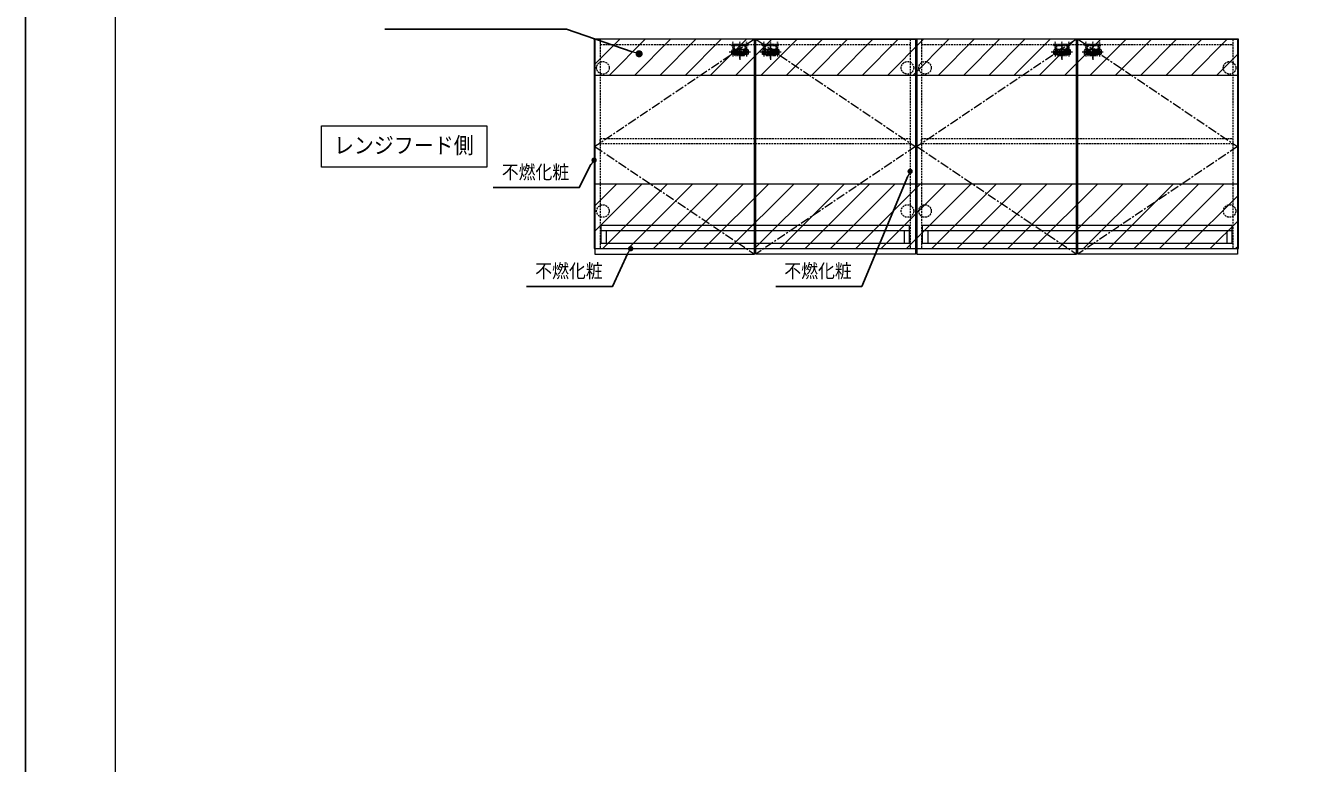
# Model space of a CAD drawing. Units: millimetres, scale not verified. Extents: x -6948 to 6948, y -3754 to 3754.
# Drawn here: x -6864 to -3281, y -1694 to 367 of the extents above; entities that cross this region are included whole.
import ezdxf
from ezdxf.enums import TextEntityAlignment as Align

# ---------------------------------------------------------------- set-up
doc = ezdxf.new("R2010")
doc.units = ezdxf.units.MM
doc.header["$LTSCALE"] = 20
for name, pattern in [('USER1', [0.375, 0.25, -0.125]), ('USER2', [2, 1.25, -0.25, 0.25, -0.25]), ('USER3', [0.26, 0.01, -0.25])]:
    doc.linetypes.add(name, pattern=pattern)
for name, color, linetype, lineweight in [('0-1_細線ﾚｲﾔｰ', 91, 'Continuous', 9), ('0-2_1', 30, 'Continuous', 13), ('0-3_0', 30, 'Continuous', 13), ('0-4_本体', 6, 'USER1', 25), ('0-5_寸法ﾚｲﾔｰ', 30, 'Continuous', 13), ('0-6_DEFPOINTS', 7, 'Continuous', 25), ('0-8_図面枠', 3, 'USER3', 15)]:
    doc.layers.add(name, color=color, linetype=linetype, lineweight=lineweight)
doc.styles.add('ＭＳ ゴシック', font='')
doc.styles.get('ＭＳ ゴシック').set_extended_font_data('MS Gothic')

# ---------------------------------------------------------------- blocks, each defined once
blk = doc.blocks.new('A$C6C503A1C')
at = {"layer": '0-2_1', "color": 1, "linetype": 'USER2'}
for p, q in [((593.1, 857.4), (593.1, 0)), ((0, 428.7), (1186.2, 428.7)), ((213.1, 674.8), (213.1, 182.6)), ((973.1, 674.8), (973.1, 182.6))]:
    blk.add_line(p, q, dxfattribs=at)
at = {"layer": '0-2_1', "color": 1, "linetype": 'USER1'}
for p, q in [((123.1, 528.7), (123.1, 328.7)), ((163.1, 568.7), (1023.1, 568.7)), ((163.1, 288.7), (1023.1, 288.7)), ((333.1, 568.7), (333.1, 288.7)), ((413.1, 568.7), (413.1, 288.7)), ((413.1, 358.7), (773.1, 358.7)), ((773.1, 568.7), (773.1, 288.7)), ((853.1, 568.7), (853.1, 288.7)), ((1063.1, 528.7), (1063.1, 328.7))]:
    blk.add_line(p, q, dxfattribs=at)
at = {"layer": '0-2_1', "color": 1}
for p, q in [((176.1, 398.7), (176.1, 458.7)), ((250.1, 458.7), (250.1, 398.7)), ((936.1, 458.7), (936.1, 398.7)), ((1010.1, 398.7), (1010.1, 458.7))]:
    blk.add_line(p, q, dxfattribs=at)
at = {"layer": '0-2_1', "color": 1, "linetype": 'USER1'}
for centre, start, end in [((163.1, 528.7), 90, 180), ((163.1, 328.7), 180, 270), ((1023.1, 528.7), 0, 90), ((1023.1, 328.7), 270, 0)]:
    blk.add_arc(centre, 40, start, end, dxfattribs=at)
at = {"layer": '0-2_1', "color": 1}
for centre, start, end in [((213.1, 458.7), 0, 180), ((213.1, 398.7), 180, 0), ((973.1, 458.7), 0, 180), ((973.1, 398.7), 180, 0)]:
    blk.add_arc(centre, 37, start, end, dxfattribs=at)
blk = doc.blocks.new('A$C3CB362AA')
at = {"layer": '0-4_本体', "linetype": 'USER2'}
for p, q in [((420, 4584), (420, 2900)), ((2320, 4584), (2320, 0)), ((4220, 4584), (4220, 2900))]:
    blk.add_line(p, q, dxfattribs=at)
at = {"layer": '0-4_本体'}
for p, q in [((770, 3857), (770, 1037)), ((3870, 3857), (3870, 1037)), ((770, 1637), (3870, 1637)), ((970, 837), (3670, 837)), ((1820, 2687), (2820, 2687)), ((1820, 2687), (1820, 837)), ((1820, 1887), (2820, 1887)), ((2820, 2687), (2820, 837))]:
    blk.add_line(p, q, dxfattribs=at)
blk.add_lwpolyline([(0, 3857), (4640, 3857), (4640, 3557), (0, 3557)], close=True, dxfattribs=at)
for centre, start, end in [((970, 1037), 180, 270), ((3670, 1037), 270, 0)]:
    blk.add_arc(centre, 200, start, end, dxfattribs=at)
blk = doc.blocks.new('A$C0D9D3555')
at = {"layer": '0-2_1', "xscale": -1}
blk.add_blockref('A$C6C503A1C', (1186.2, 0), dxfattribs=at)
at = {"layer": '0-2_1', "xscale": 0.2, "yscale": 0.2}
blk.add_blockref('A$C3CB362AA', (129.1, 73.3), dxfattribs=at)
blk = doc.blocks.new('A$C5FB3959E')
at = {"layer": '0-1_細線ﾚｲﾔｰ', "linetype": 'USER1'}
for p, q in [((17240, 1000), (0, 1000)), ((0, 1000), (0, 0)), ((17240, 0), (17240, 1000)), ((17240, 700), (0, 700)), ((0, 0), (17240, 0)), ((300, 700), (300, 0)), ((16940, 700), (16940, 0))]:
    blk.add_line(p, q, dxfattribs=at)
blk = doc.blocks.new('A$C5FB395D7')
at = {"layer": '0-1_細線ﾚｲﾔｰ', "linetype": 'USER1'}
for p, q in [((17320, 1000), (0, 1000)), ((0, 1000), (0, 0)), ((17320, 0), (17320, 1000)), ((17320, 700), (0, 700)), ((0, 0), (17320, 0)), ((300, 700), (300, 0)), ((17020, 700), (17020, 0))]:
    blk.add_line(p, q, dxfattribs=at)
blk = doc.blocks.new('_DOT')
at = {"layer": '0-3_0'}
blk.add_line((-10, 0), (-20, 0), dxfattribs=at)
for points in [[(0, 0), (-10, 0), (-9.92, 1.25)], [(0, 0), (-9.92, -1.25), (-10, 0)], [(0, 0), (-9.92, 1.25), (-9.69, 2.49)], [(0, 0), (-9.69, -2.49), (-9.92, -1.25)], [(0, 0), (-9.69, 2.49), (-9.3, 3.68)], [(0, 0), (-9.3, -3.68), (-9.69, -2.49)], [(0, 0), (-9.3, 3.68), (-8.76, 4.82)], [(0, 0), (-8.76, -4.82), (-9.3, -3.68)], [(0, 0), (-8.76, 4.82), (-8.09, 5.88)], [(0, 0), (-8.09, -5.88), (-8.76, -4.82)], [(0, 0), (-8.09, 5.88), (-7.29, 6.85)], [(0, 0), (-7.29, -6.85), (-8.09, -5.88)], [(0, 0), (-7.29, 6.85), (-6.37, 7.71)], [(0, 0), (-6.37, -7.71), (-7.29, -6.85)], [(0, 0), (-6.37, 7.71), (-5.36, 8.44)], [(0, 0), (-5.36, -8.44), (-6.37, -7.71)], [(0, 0), (-5.36, 8.44), (-4.26, 9.05)], [(0, 0), (-4.26, -9.05), (-5.36, -8.44)], [(0, 0), (-4.26, 9.05), (-3.09, 9.51)], [(0, 0), (-3.09, -9.51), (-4.26, -9.05)], [(0, 0), (-3.09, 9.51), (-1.87, 9.82)], [(0, 0), (-1.87, -9.82), (-3.09, -9.51)], [(0, 0), (-1.87, 9.82), (-0.63, 9.98)], [(0, 0), (-0.63, -9.98), (-1.87, -9.82)], [(0, 0), (-0.63, 9.98), (0.63, 9.98)], [(0, 0), (0.63, -9.98), (-0.63, -9.98)], [(0, 0), (0.63, 9.98), (1.87, 9.82)], [(0, 0), (1.87, 9.82), (3.09, 9.51)], [(0, 0), (3.09, 9.51), (4.26, 9.05)], [(0, 0), (4.26, 9.05), (5.36, 8.44)], [(0, 0), (5.36, 8.44), (6.37, 7.71)], [(0, 0), (6.37, 7.71), (7.29, 6.85)], [(0, 0), (7.29, 6.85), (8.09, 5.88)], [(0, 0), (8.09, 5.88), (8.76, 4.82)], [(0, 0), (8.76, 4.82), (9.3, 3.68)], [(0, 0), (9.3, 3.68), (9.69, 2.49)], [(0, 0), (9.69, 2.49), (9.92, 1.25)], [(0, 0), (9.92, 1.25), (10, 0)], [(0, 0), (1.87, -9.82), (0.63, -9.98)], [(0, 0), (3.09, -9.51), (1.87, -9.82)], [(0, 0), (4.26, -9.05), (3.09, -9.51)], [(0, 0), (5.36, -8.44), (4.26, -9.05)], [(0, 0), (6.37, -7.71), (5.36, -8.44)], [(0, 0), (7.29, -6.85), (6.37, -7.71)], [(0, 0), (8.09, -5.88), (7.29, -6.85)], [(0, 0), (8.76, -4.82), (8.09, -5.88)], [(0, 0), (9.3, -3.68), (8.76, -4.82)], [(0, 0), (9.69, -2.49), (9.3, -3.68)], [(0, 0), (9.92, -1.25), (9.69, -2.49)], [(0, 0), (10, 0), (9.92, -1.25)]]:
    blk.add_solid(points, dxfattribs=at)
blk = doc.blocks.new('DOT_31')
at = {"layer": '0-2_1'}
blk.add_line((-10, 0), (-20, 0), dxfattribs=at)
for points in [[(0, 0), (-10, 0), (-9.92, 1.25)], [(0, 0), (-9.92, -1.25), (-10, 0)], [(0, 0), (-9.92, 1.25), (-9.69, 2.49)], [(0, 0), (-9.69, -2.49), (-9.92, -1.25)], [(0, 0), (-9.69, 2.49), (-9.3, 3.68)], [(0, 0), (-9.3, -3.68), (-9.69, -2.49)], [(0, 0), (-9.3, 3.68), (-8.76, 4.82)], [(0, 0), (-8.76, -4.82), (-9.3, -3.68)], [(0, 0), (-8.76, 4.82), (-8.09, 5.88)], [(0, 0), (-8.09, -5.88), (-8.76, -4.82)], [(0, 0), (-8.09, 5.88), (-7.29, 6.85)], [(0, 0), (-7.29, -6.85), (-8.09, -5.88)], [(0, 0), (-7.29, 6.85), (-6.37, 7.71)], [(0, 0), (-6.37, -7.71), (-7.29, -6.85)], [(0, 0), (-6.37, 7.71), (-5.36, 8.44)], [(0, 0), (-5.36, -8.44), (-6.37, -7.71)], [(0, 0), (-5.36, 8.44), (-4.26, 9.05)], [(0, 0), (-4.26, -9.05), (-5.36, -8.44)], [(0, 0), (-4.26, 9.05), (-3.09, 9.51)], [(0, 0), (-3.09, -9.51), (-4.26, -9.05)], [(0, 0), (-3.09, 9.51), (-1.87, 9.82)], [(0, 0), (-1.87, -9.82), (-3.09, -9.51)], [(0, 0), (-1.87, 9.82), (-0.63, 9.98)], [(0, 0), (-0.63, -9.98), (-1.87, -9.82)], [(0, 0), (-0.63, 9.98), (0.63, 9.98)], [(0, 0), (0.63, -9.98), (-0.63, -9.98)], [(0, 0), (0.63, 9.98), (1.87, 9.82)], [(0, 0), (1.87, 9.82), (3.09, 9.51)], [(0, 0), (3.09, 9.51), (4.26, 9.05)], [(0, 0), (4.26, 9.05), (5.36, 8.44)], [(0, 0), (5.36, 8.44), (6.37, 7.71)], [(0, 0), (6.37, 7.71), (7.29, 6.85)], [(0, 0), (7.29, 6.85), (8.09, 5.88)], [(0, 0), (8.09, 5.88), (8.76, 4.82)], [(0, 0), (8.76, 4.82), (9.3, 3.68)], [(0, 0), (9.3, 3.68), (9.69, 2.49)], [(0, 0), (9.69, 2.49), (9.92, 1.25)], [(0, 0), (9.92, 1.25), (10, 0)], [(0, 0), (1.87, -9.82), (0.63, -9.98)], [(0, 0), (3.09, -9.51), (1.87, -9.82)], [(0, 0), (4.26, -9.05), (3.09, -9.51)], [(0, 0), (5.36, -8.44), (4.26, -9.05)], [(0, 0), (6.37, -7.71), (5.36, -8.44)], [(0, 0), (7.29, -6.85), (6.37, -7.71)], [(0, 0), (8.09, -5.88), (7.29, -6.85)], [(0, 0), (8.76, -4.82), (8.09, -5.88)], [(0, 0), (9.3, -3.68), (8.76, -4.82)], [(0, 0), (9.69, -2.49), (9.3, -3.68)], [(0, 0), (9.92, -1.25), (9.69, -2.49)], [(0, 0), (10, 0), (9.92, -1.25)]]:
    blk.add_solid(points, dxfattribs=at)

msp = doc.modelspace()

# ---------------------------------------------------------------- linework, layer by layer
at = {"layer": '0-1_細線ﾚｲﾔｰ'}
for p, q in [((-5276.15, 327.68), (-5274.83, 329)), ((-5276.15, 256.97), (-5204.12, 329)), ((-5233.41, 229), (-5133.41, 329)), ((-5162.7, 229), (-5062.7, 329)), ((-5091.98, 229), (-4991.98, 329)), ((-5021.27, 229), (-4921.27, 329)), ((-4950.56, 229), (-4850.56, 329)), ((-4879.85, 229), (-4779.85, 329)), ((-4809.14, 229), (-4709.14, 329)), ((-4738.43, 229), (-4638.43, 329)), ((-4667.72, 229), (-4567.72, 329)), ((-4597.01, 229), (-4497.01, 329)), ((-4526.3, 229), (-4426.3, 329)), ((-4455.59, 229), (-4355.59, 329)), ((-4384.88, 229), (-4284.88, 329)), ((-4314.17, 229), (-4214.17, 329)), ((-4243.46, 229), (-4143.46, 329)), ((-4172.75, 229), (-4072.75, 329)), ((-4102.04, 229), (-4002.04, 329)), ((-4031.32, 229), (-3931.32, 329)), ((-3960.61, 229), (-3860.61, 329)), ((-3889.9, 229), (-3789.9, 329)), ((-3819.19, 229), (-3719.19, 329)), ((-3748.48, 229), (-3648.48, 329)), ((-3677.77, 229), (-3577.77, 329)), ((-3607.06, 229), (-3507.06, 329)), ((-3536.35, 229), (-3476.15, 289.2)), ((-5276.15, -138.72), (-5213.43, -76)), ((-5276.15, -209.43), (-5142.72, -76)), ((-5252.01, -256), (-5072.01, -76)), ((-5181.3, -256), (-5001.3, -76)), ((-5110.59, -256), (-4930.59, -76)), ((-5039.88, -256), (-4859.88, -76)), ((-4969.17, -256), (-4789.17, -76)), ((-4898.46, -256), (-4718.46, -76)), ((-4827.75, -256), (-4647.75, -76)), ((-4757.04, -256), (-4577.04, -76)), ((-4686.32, -256), (-4506.32, -76)), ((-4615.61, -256), (-4435.61, -76)), ((-4544.9, -256), (-4364.9, -76)), ((-4474.19, -256), (-4294.19, -76)), ((-4403.48, -256), (-4223.48, -76)), ((-4332.77, -256), (-4152.77, -76)), ((-4262.06, -256), (-4082.06, -76)), ((-4191.35, -256), (-4011.35, -76)), ((-4120.64, -256), (-3940.64, -76)), ((-4049.93, -256), (-3869.93, -76)), ((-3979.22, -256), (-3799.22, -76)), ((-3908.51, -256), (-3728.51, -76)), ((-3837.8, -256), (-3657.8, -76)), ((-3767.09, -256), (-3587.09, -76)), ((-3696.37, -256), (-3516.37, -76)), ((-3625.66, -256), (-3476.15, -106.48)), ((-3554.95, -256), (-3476.15, -177.19)), ((-3484.24, -256), (-3476.15, -247.91))]:
    msp.add_line(p, q, dxfattribs=at)
at = {"layer": '0-1_細線ﾚｲﾔｰ', "linetype": 'USER1'}
for p, q in [((-5259.15, 329), (-5259.15, -256)), ((-4393.15, 329), (-4393.15, -256)), ((-4361.15, 329), (-4361.15, -256)), ((-3491.15, 329), (-3491.15, -256)), ((-5259.15, 314), (-4393.15, 314)), ((-4361.15, 314), (-3491.15, 314)), ((-5259.15, -241), (-4393.15, -241)), ((-4361.15, -241), (-3491.15, -241)), ((-5276.15, -256), (-4376.15, -256)), ((-4376.15, -256), (-3476.15, -256))]:
    msp.add_line(p, q, dxfattribs=at)
at = {"layer": '0-1_細線ﾚｲﾔｰ'}
for points in [[(-5276.15, 229), (-3476.15, 229), (-3476.15, 329), (-5276.15, 329)], [(-5276.15, -256), (-3476.15, -256), (-3476.15, -76), (-5276.15, -76)]]:
    msp.add_lwpolyline(points, close=True, dxfattribs=at)
at = {"layer": '0-1_細線ﾚｲﾔｰ', "linetype": 'USER2'}
for points in [[(-4828.15, 329), (-5274.15, 29), (-4828.15, -271)], [(-4824.15, 329), (-4378.15, 29), (-4824.15, -271)], [(-3928.15, 329), (-4374.15, 29), (-3928.15, -271)], [(-3924.15, 329), (-3478.15, 29), (-3924.15, -271)]]:
    msp.add_lwpolyline(points, dxfattribs=at)
at = {"layer": '0-1_細線ﾚｲﾔｰ', "linetype": 'USER1'}
for points in [[(-5259.15, 51.5), (-4393.15, 51.5), (-4393.15, 36.5), (-5259.15, 36.5)], [(-4361.15, 51.5), (-3491.15, 51.5), (-3491.15, 36.5), (-4361.15, 36.5)]]:
    msp.add_lwpolyline(points, close=True, dxfattribs=at)
for centre in [(-5251.65, 249), (-4400.65, 249), (-4351.65, 249), (-3500.65, 249), (-5251.65, -151), (-4400.65, -151), (-4351.65, -151), (-3500.65, -151)]:
    msp.add_circle(centre, 17.5, dxfattribs=at)
at = {"layer": '0-2_1', "color": 7}
for points in [[(-4376.15, -256), (-4376.15, 329), (-5276.15, 329), (-5276.15, -256)], [(-3476.15, -256), (-3476.15, 329), (-4376.15, 329), (-4376.15, -256)]]:
    msp.add_lwpolyline(points, dxfattribs=at)
for points in [[(-5274.15, -271), (-4828.15, -271), (-4828.15, 329), (-5274.15, 329)], [(-4378.15, -271), (-4824.15, -271), (-4824.15, 329), (-4378.15, 329)], [(-4374.15, -271), (-3928.15, -271), (-3928.15, 329), (-4374.15, 329)], [(-3478.15, -271), (-3924.15, -271), (-3924.15, 329), (-3478.15, 329)]]:
    msp.add_lwpolyline(points, close=True, dxfattribs=at)
at = {"layer": '0-5_寸法ﾚｲﾔｰ', "lineweight": 25}
for points in [[(-5861.05, 357.1), (-5353.34, 357.1), (-5169.49, 294.12)], [(-5558.15, -85.54), (-5317.9, -85.54), (-5285.07, -20.96)], [(-4768.82, -361.63), (-4528.57, -361.63), (-4399.5, -53.6)], [(-5464.81, -361.63), (-5224.56, -361.63), (-5181.86, -268.74)]]:
    msp.add_lwpolyline(points, dxfattribs=at)
at = {"layer": '0-6_DEFPOINTS'}
msp.add_line((-6864.5, -3671), (-6864.5, 3754), dxfattribs=at)
at = {"layer": '0-8_図面枠', "linetype": 'Continuous'}
for points in [[(-6614.5, -3421), (3385.5, -3421), (3385.5, 3504), (-6614.5, 3504)], [(-5576.15, 86.58), (-5576.15, -28.59), (-6037.64, -28.59), (-6037.64, 86.58)]]:
    msp.add_lwpolyline(points, close=True, dxfattribs=at)

# ---------------------------------------------------------------- block references
at = {"layer": '0-1_細線ﾚｲﾔｰ', "xscale": 0.05, "yscale": 0.05}
for name, p in [('A$C5FB3959E', (-5257.15, -241)), ('A$C5FB395D7', (-4359.15, -241))]:
    msp.add_blockref(name, p, dxfattribs=at)
at = {"layer": '0-3_0', "xscale": 0.05, "yscale": 0.05}
for p in [(-4898.8, 271.76), (-4812.8, 271.76), (-3998.8, 271.76), (-3912.8, 271.76)]:
    msp.add_blockref('A$C0D9D3555', p, dxfattribs=at)
at = {"layer": '0-5_寸法ﾚｲﾔｰ', "rotation": 342.83061}
msp.add_blockref('DOT_31', (-5150.39, 288.21), dxfattribs=at)
at = {"layer": '0-5_寸法ﾚｲﾔｰ', "xscale": 0.75, "yscale": 0.75}
for p, rotation in [((-5276.15, -8.91), 53.47999), ((-4393.15, -40.01), 64.93385), ((-5173.95, -256), 58.15527)]:
    msp.add_blockref('_DOT', p, dxfattribs=dict(at, rotation=rotation))

# ---------------------------------------------------------------- texts
at = {"layer": '0-3_0', "color": 7, "style": 'ＭＳ ゴシック', "width": 0.9}
for p in [(-5534.23, -72.94), (-5440.89, -349.03), (-4744.91, -349.03)]:
    msp.add_text('不燃化粧', height=38.42, dxfattribs=at).set_placement(p, align=Align.BOTTOM_LEFT)
at = {"layer": '0-8_図面枠', "style": 'ＭＳ ゴシック', "width": 0.9}
msp.add_text('レンジフード側', height=45.45, dxfattribs=at).set_placement((-6003.14, -3.72), align=Align.BOTTOM_LEFT)

doc.saveas('drawing.dxf')
